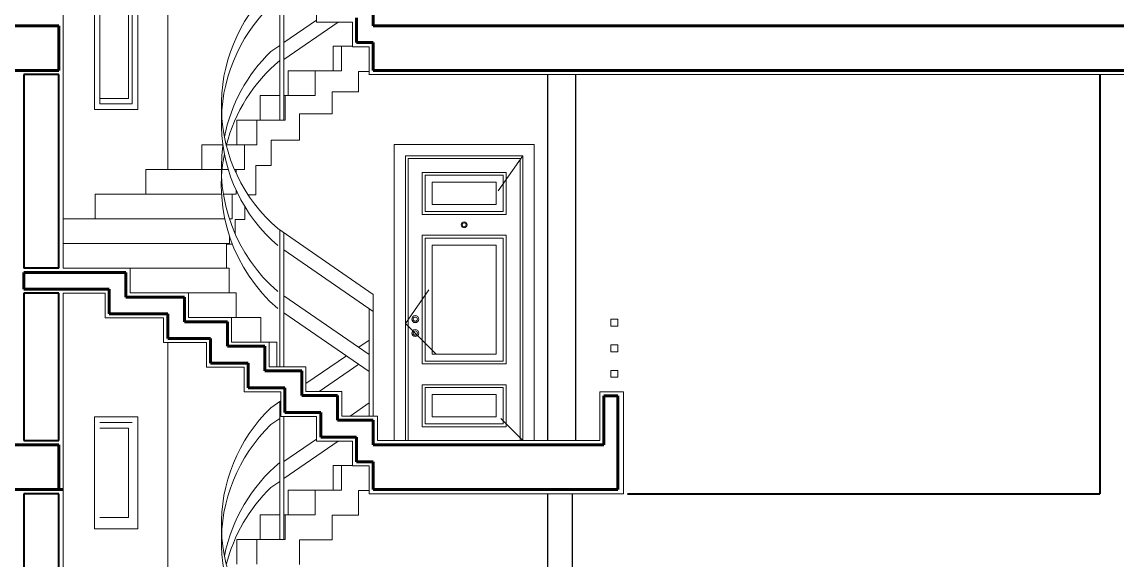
# Model space of a CAD drawing. Header units: millimetres. Extents: x 2016.56 to 2021.8, y 13721.83 to 13722.48.
# Drawn here: x 2019.0363 to 2019.193, y 13721.9684 to 13722.0455 of the extents above; entities that cross this region are included whole.
import ezdxf

# ---------------------------------------------------------------- set-up
doc = ezdxf.new("R2010")
doc.units = ezdxf.units.MM
doc.linetypes.add('ACAD_ISO07W100', pattern=[3, 0, -3])
doc.layers.get('0').update_dxf_attribs({"lineweight": 20})
for name, color, linetype, lineweight in [('0.3', 150, 'Continuous', 30), ('DUVAR', 4, 'Continuous', 40), ('kolon', 5, 'Continuous', 60), ('PENCERE', 3, 'Continuous', 13), ('SIVA', 7, 'Continuous', 20)]:
    doc.layers.add(name, color=color, linetype=linetype, lineweight=lineweight)

msp = doc.modelspace()

# ---------------------------------------------------------------- linework, layer by layer
for p, q in [((2019.057144089811, 13722.02434988593), (2019.057144089811, 13722.05957341633)), ((2019.046647185249, 13722.04893762157), (2019.046647185249, 13722.03293762157)), ((2019.052869724923, 13722.04893762157), (2019.052869724923, 13722.03293762157)), ((2019.047447185249, 13722.04813762157), (2019.047447185249, 13722.03373762157)), ((2019.052069724923, 13722.04813762157), (2019.052069724923, 13722.03373762157)), ((2019.051551447511, 13722.04733762157), (2019.051551447511, 13722.03453762157)), ((2019.085971023997, 13722.03793762157), (2019.085971023997, 13722.04192635833)), ((2019.200971023997, 13722.03793762157), (2019.085971023997, 13722.03793762157)), ((2019.051551447511, 13722.03453762157), (2019.047447185249, 13722.03453762157)), ((2019.052069724923, 13722.03373762157), (2019.047447185249, 13722.03373762157)), ((2019.052869724923, 13722.03293762157), (2019.046647185249, 13722.03293762157)), ((2019.089571023997, 13721.98553762157), (2019.089571023997, 13722.02793762157)), ((2019.089571023997, 13722.02793762157), (2019.109571023997, 13722.02793762157)), ((2019.109571023997, 13722.02793762157), (2019.109571023997, 13721.98553762157)), ((2019.091171023998, 13721.98553762157), (2019.091171023998, 13722.02633762157)), ((2019.091171023998, 13722.02633762157), (2019.107971023997, 13722.02633762157)), ((2019.107971023997, 13722.02633762157), (2019.107971023997, 13721.98553762157)), ((2019.120571023997, 13722.00193762157), (2019.120571023997, 13722.00293762157)), ((2019.120571023997, 13722.00193762157), (2019.120571023997, 13722.00293762157)), ((2019.120571023997, 13722.00293762157), (2019.121571023997, 13722.00293762157)), ((2019.120571023997, 13722.00193762157), (2019.121571023997, 13722.00193762157)), ((2019.121571023997, 13722.00193762157), (2019.121571023997, 13722.00293762157)), ((2019.121571023997, 13722.00193762157), (2019.121571023997, 13722.00293762157)), ((2019.057144089811, 13721.96434988593), (2019.057144089811, 13721.99957341633)), ((2019.120571023997, 13721.99827082157), (2019.120571023997, 13721.99927082157)), ((2019.120571023997, 13721.99827082157), (2019.120571023997, 13721.99927082157)), ((2019.120571023997, 13721.99927082157), (2019.121571023997, 13721.99927082157)), ((2019.121571023997, 13721.99827082157), (2019.121571023997, 13721.99927082157)), ((2019.121571023997, 13721.99827082157), (2019.121571023997, 13721.99927082157)), ((2019.120571023997, 13721.99827082157), (2019.121571023997, 13721.99827082157)), ((2019.120571023997, 13721.99460422157), (2019.120571023997, 13721.99560422157)), ((2019.120571023997, 13721.99460422157), (2019.120571023997, 13721.99560422157)), ((2019.120571023997, 13721.99560422157), (2019.121571023997, 13721.99560422157)), ((2019.120571023997, 13721.99460422157), (2019.121571023997, 13721.99460422157)), ((2019.121571023997, 13721.99460422157), (2019.121571023997, 13721.99560422157)), ((2019.121571023997, 13721.99460422157), (2019.121571023997, 13721.99560422157)), ((2019.046647185249, 13721.98893762157), (2019.046647185249, 13721.97293762157)), ((2019.046647185249, 13721.98893762157), (2019.052869724923, 13721.98893762157)), ((2019.047447185249, 13721.98813762157), (2019.052069724923, 13721.98813762157)), ((2019.052869724923, 13721.98893762157), (2019.052869724923, 13721.97293762157)), ((2019.051551447511, 13721.98733762157), (2019.047447185249, 13721.98733762157)), ((2019.051551447511, 13721.98733762157), (2019.051551447511, 13721.97453762157)), ((2019.118971023997, 13721.98553762157), (2019.087171023997, 13721.98553762157)), ((2019.085971023997, 13721.97793762157), (2019.085971023997, 13721.98192635833)), ((2019.051551447511, 13721.97453762157), (2019.047447185249, 13721.97453762157)), ((2019.052869724923, 13721.97293762157), (2019.046647185249, 13721.97293762157))]:
    msp.add_line(p, q)
at = {"linetype": 'ACAD_ISO07W100', "ltscale": 0.5}
for p, q in [((2019.107971023997, 13722.02633762157), (2019.104457851026, 13722.02131359832)), ((2019.094526535456, 13722.00711129155), (2019.091171023998, 13722.00231273261)), ((2019.091171023998, 13722.00231273261), (2019.095552626318, 13721.99793762157)), ((2019.104803582991, 13721.98870037006), (2019.107971023997, 13721.98553762157))]:
    msp.add_line(p, q, dxfattribs=at)
at = {"layer": '0.3'}
for p, q in [((2019.111571023997, 13721.98553762157), (2019.111571023997, 13722.03793762157)), ((2019.115571023997, 13721.98553762157), (2019.115571023997, 13722.03793762157)), ((2019.111571023997, 13721.92553762157), (2019.111571023997, 13721.97793762157)), ((2019.115071023997, 13721.92553762157), (2019.115071023997, 13721.97793762157))]:
    msp.add_line(p, q, dxfattribs=at)
at = {"layer": 'DUVAR'}
for p, q in [((2019.041571023997, 13722.03793762157), (2019.036571023997, 13722.03793762157)), ((2019.036571023997, 13722.03793762157), (2019.036571023997, 13722.01023223953)), ((2019.041571023997, 13722.01023223953), (2019.041571023997, 13722.03793762157)), ((2019.190571023997, 13722.03793762157), (2019.190571023997, 13721.97793762157)), ((2019.041571023997, 13722.01023223953), (2019.036571023997, 13722.01023223953)), ((2019.041571023997, 13722.00663223953), (2019.036571023997, 13722.00663223953)), ((2019.036571023997, 13722.00663223953), (2019.036571023997, 13721.98553762157)), ((2019.041571023997, 13721.98553762157), (2019.041571023997, 13722.00663223953)), ((2019.036571023997, 13721.98553762157), (2019.041571023997, 13721.98553762157)), ((2019.041571023997, 13721.97793762157), (2019.036571023998, 13721.97793762157)), ((2019.036571023998, 13721.97793762157), (2019.036571023998, 13721.95023223953)), ((2019.041571023997, 13721.95023223953), (2019.041571023997, 13721.97793762157)), ((2019.122971023997, 13721.97793762157), (2019.190571023997, 13721.97793762157))]:
    msp.add_line(p, q, dxfattribs=at)
at = {"layer": 'kolon'}
for p, q in [((2019.086571023998, 13722.04492635833), (2019.086571023998, 13722.04845576993)), ((2019.084171023997, 13722.04252635833), (2019.084171023997, 13722.04605576993)), ((2019.084171023997, 13722.04252635833), (2019.084171023997, 13722.04605576993)), ((2019.041571023997, 13722.04493762157), (2018.879571023997, 13722.04493762157)), ((2019.041571023997, 13722.04493762157), (2019.041571023997, 13722.03853762157)), ((2019.239499136504, 13722.04493762157), (2019.086571023998, 13722.04493762157)), ((2019.084171023997, 13722.04252635833), (2019.086571023998, 13722.04252635833)), ((2019.086571023998, 13722.03852635833), (2019.086571023998, 13722.04252635833)), ((2019.086571023998, 13722.03853762157), (2019.086571023998, 13722.04252635833)), ((2019.041571023997, 13722.03853762157), (2018.879571023997, 13722.03853762157)), ((2019.243104687779, 13722.03853762157), (2019.086571023998, 13722.03853762157)), ((2019.036571023997, 13722.00723223953), (2019.036571023997, 13722.00963223953)), ((2019.036571023997, 13722.00723223953), (2019.036571023997, 13722.00963223953)), ((2019.051168205772, 13722.00963223953), (2019.036571023997, 13722.00963223953)), ((2019.051168205772, 13722.00610282793), (2019.051168205772, 13722.00963223953)), ((2019.048768205772, 13722.00723223953), (2019.036571023997, 13722.00723223953)), ((2019.048768205772, 13722.00370282793), (2019.048768205772, 13722.00723223953)), ((2019.059538996099, 13722.00610282793), (2019.051168205772, 13722.00610282793)), ((2019.059538996099, 13722.00257341633), (2019.059538996099, 13722.00610282793)), ((2019.057138996099, 13722.00370282793), (2019.048768205772, 13722.00370282793)), ((2019.057138996099, 13722.00017341633), (2019.057138996099, 13722.00370282793)), ((2019.065676802504, 13722.00257341633), (2019.059538996099, 13722.00257341633)), ((2019.065676802504, 13721.99904400473), (2019.065676802504, 13722.00257341633)), ((2019.063276802503, 13722.00017341633), (2019.057138996099, 13722.00017341633)), ((2019.063276802503, 13721.99664400473), (2019.063276802503, 13722.00017341633)), ((2019.071066078782, 13721.99904400473), (2019.065676802504, 13721.99904400473)), ((2019.071066078782, 13721.99551459313), (2019.071066078782, 13721.99904400473)), ((2019.068666078782, 13721.99664400473), (2019.063276802503, 13721.99664400473)), ((2019.068666078782, 13721.99311459313), (2019.068666078782, 13721.99664400473)), ((2019.076323236498, 13721.99551459313), (2019.071066078782, 13721.99551459313)), ((2019.076323236498, 13721.99198518153), (2019.076323236498, 13721.99551459313)), ((2019.073923236497, 13721.99311459313), (2019.068666078782, 13721.99311459313)), ((2019.073923236497, 13721.98958518153), (2019.073923236497, 13721.99311459313)), ((2019.081447130247, 13721.99198518153), (2019.076323236498, 13721.99198518153)), ((2019.081447130247, 13721.98845576993), (2019.081447130247, 13721.99198518153)), ((2019.119571023997, 13721.99193762157), (2019.119571023997, 13721.98493762157)), ((2019.119571023997, 13721.99193762157), (2019.121571023997, 13721.99193762157)), ((2019.119571023997, 13721.99193762157), (2019.121571023997, 13721.99193762157)), ((2019.121571023997, 13721.99193762157), (2019.119571023997, 13721.99193762157)), ((2019.121571023997, 13721.99193762157), (2019.119571023997, 13721.99193762157)), ((2019.121571023997, 13721.99193762157), (2019.121571023997, 13721.97853762157)), ((2019.079047130248, 13721.98958518153), (2019.073923236497, 13721.98958518153)), ((2019.079047130248, 13721.98605576993), (2019.079047130248, 13721.98958518153)), ((2019.086571023998, 13721.98845576993), (2019.081447130247, 13721.98845576993)), ((2019.086571023998, 13721.98492635833), (2019.086571023998, 13721.98845576993)), ((2019.041571023997, 13721.98493762157), (2018.879571023997, 13721.98493762157)), ((2019.041571023997, 13721.98493762157), (2019.041571023997, 13721.97853762157)), ((2019.041571023997, 13721.98493762157), (2019.041571023997, 13721.97853762157)), ((2019.084171023997, 13721.98605576993), (2019.079047130248, 13721.98605576993)), ((2019.084171023997, 13721.98252635833), (2019.084171023997, 13721.98605576993)), ((2019.084171023997, 13721.98252635833), (2019.084171023997, 13721.98605576993)), ((2019.119571023997, 13721.98493762157), (2019.086571023998, 13721.98493762157)), ((2019.084171023997, 13721.98252635833), (2019.086571023998, 13721.98252635833)), ((2019.086571023998, 13721.97852635833), (2019.086571023998, 13721.98252635833)), ((2019.086571023998, 13721.97853762157), (2019.086571023998, 13721.98252635833)), ((2019.042171023998, 13721.97853762157), (2018.879571023997, 13721.97853762157)), ((2019.120571023997, 13721.97853762157), (2019.086571023998, 13721.97853762157)), ((2019.120571023997, 13721.97853762157), (2019.121571023997, 13721.97853762157))]:
    msp.add_line(p, q, dxfattribs=at)
at = {"layer": 'PENCERE'}
for p, q in [((2019.091571023997, 13721.98553762157), (2019.091571023997, 13722.02593762157)), ((2019.091571023997, 13722.02593762157), (2019.107571023997, 13722.02593762157)), ((2019.107571023997, 13722.02593762157), (2019.107571023997, 13721.98553762157)), ((2019.093571023997, 13722.02393762157), (2019.105571023998, 13722.02393762157)), ((2019.093571023997, 13722.01793762157), (2019.093571023997, 13722.02393762157)), ((2019.105571023998, 13722.02393762157), (2019.105571023998, 13722.01793762157)), ((2019.093971023997, 13722.02353762157), (2019.105171023997, 13722.02353762157)), ((2019.093971023997, 13722.01833762157), (2019.093971023997, 13722.02353762157)), ((2019.094971023997, 13722.02253762157), (2019.104171023997, 13722.02253762157)), ((2019.094971023997, 13722.01933762157), (2019.094971023997, 13722.02253762157)), ((2019.104171023997, 13722.02253762157), (2019.104171023997, 13722.01933762157)), ((2019.105171023997, 13722.02353762157), (2019.105171023997, 13722.01833762157)), ((2019.104171023997, 13722.01933762157), (2019.094971023997, 13722.01933762157)), ((2019.105571023998, 13722.01793762157), (2019.093571023997, 13722.01793762157)), ((2019.105171023997, 13722.01833762157), (2019.093971023997, 13722.01833762157)), ((2019.093571023997, 13722.01493762157), (2019.105571023998, 13722.01493762157)), ((2019.093571023997, 13721.99653762157), (2019.093571023997, 13722.01493762157)), ((2019.093971023997, 13722.01453762157), (2019.105171023997, 13722.01453762157)), ((2019.093971023997, 13721.99693762157), (2019.093971023997, 13722.01453762157)), ((2019.105171023997, 13722.01453762157), (2019.105171023997, 13721.99693762157)), ((2019.105571023998, 13722.01493762157), (2019.105571023998, 13721.99653762157)), ((2019.094971023997, 13722.01353762157), (2019.104171023997, 13722.01353762157)), ((2019.094971023997, 13721.99793762157), (2019.094971023997, 13722.01353762157)), ((2019.104171023997, 13722.01353762157), (2019.104171023997, 13721.99793762157)), ((2019.104171023997, 13721.99793762157), (2019.094971023997, 13721.99793762157)), ((2019.105571023998, 13721.99653762157), (2019.093571023997, 13721.99653762157)), ((2019.105171023997, 13721.99693762157), (2019.093971023997, 13721.99693762157)), ((2019.105571023998, 13721.99353762157), (2019.093571023997, 13721.99353762157)), ((2019.093571023997, 13721.99353762157), (2019.093571023997, 13721.98753762157)), ((2019.105171023997, 13721.99313762157), (2019.093971023997, 13721.99313762157)), ((2019.093971023997, 13721.99313762157), (2019.093971023997, 13721.98793762157)), ((2019.105171023997, 13721.98793762157), (2019.105171023997, 13721.99313762157)), ((2019.105571023998, 13721.98753762157), (2019.105571023998, 13721.99353762157)), ((2019.104171023997, 13721.99213762157), (2019.094971023997, 13721.99213762157)), ((2019.094971023997, 13721.99213762157), (2019.094971023997, 13721.98893762157)), ((2019.104171023997, 13721.98893762157), (2019.104171023997, 13721.99213762157)), ((2019.093971023997, 13721.98793762157), (2019.105171023997, 13721.98793762157)), ((2019.094971023997, 13721.98893762157), (2019.104171023997, 13721.98893762157)), ((2019.093571023997, 13721.98753762157), (2019.105571023998, 13721.98753762157))]:
    msp.add_line(p, q, dxfattribs=at)
for centre, radius in [((2019.099571023997, 13722.01643762157), 0.00042), ((2019.099571023997, 13722.01643762157), 0.00028), ((2019.092571023997, 13722.00293762157), 0.0005), ((2019.092571023997, 13722.00293762157), 0.0003), ((2019.092571023997, 13722.00093762157), 0.0005), ((2019.092571023997, 13722.00093762157), 0.0003)]:
    msp.add_circle(centre, radius, dxfattribs=at)
at = {"layer": 'SIVA'}
for p, q in [((2019.042171023998, 13722.01023223953), (2019.042171023998, 13722.06663223953)), ((2019.07318067669, 13722.05112818312), (2019.07318067669, 13722.03140870913)), ((2019.07378067669, 13722.03140870913), (2019.07378067669, 13722.04898518153)), ((2019.078447130247, 13722.04545576993), (2019.078447130247, 13722.04898518153)), ((2019.078447130247, 13722.04575579197), (2019.07378067669, 13722.04254147174)), ((2019.081537264948, 13722.04545576993), (2019.07378067669, 13722.04011292055)), ((2019.083571023997, 13722.04545576993), (2019.078447130247, 13722.04545576993)), ((2019.083571023997, 13722.04192635833), (2019.083571023997, 13722.04545576993)), ((2019.083571023997, 13722.04192635833), (2019.083571023997, 13722.04545576993)), ((2019.07318067669, 13722.04212818312), (2019.071917220598, 13722.04125789642)), ((2019.083571023997, 13722.04199694393), (2019.080821596398, 13722.04199694393)), ((2019.080821596398, 13722.04199694393), (2019.080821596398, 13722.03846753233)), ((2019.082032929007, 13722.03846753233), (2019.082032929007, 13722.04199694393)), ((2019.085971023997, 13722.04192635833), (2019.083571023997, 13722.04192635833)), ((2019.085971023997, 13722.03792635833), (2019.085971023997, 13722.04192635833)), ((2019.080821596398, 13722.03846753233), (2019.074376963715, 13722.03846753233)), ((2019.074376963715, 13722.03846753233), (2019.074376963715, 13722.03493812073)), ((2019.078226628842, 13722.03493812073), (2019.078226628842, 13722.03846753233)), ((2019.080821596398, 13722.03846753233), (2019.082032929007, 13722.03846753233)), ((2019.085971023997, 13722.03839694393), (2019.084447130247, 13722.03839694393)), ((2019.084447130247, 13722.03839694393), (2019.084447130247, 13722.03545550525)), ((2019.070382728283, 13722.03493812073), (2019.07318067669, 13722.03493812073)), ((2019.070382728283, 13722.03140870913), (2019.070382728283, 13722.03493812073)), ((2019.074376963715, 13722.03493812073), (2019.07378067669, 13722.03493812073)), ((2019.073951860198, 13722.03493812073), (2019.073951860198, 13722.03140870913)), ((2019.074376963715, 13722.03493812073), (2019.078226628842, 13722.03493812073)), ((2019.084447130247, 13722.03545550525), (2019.08068850081, 13722.03545550525)), ((2019.08068850081, 13722.03545550525), (2019.08068850081, 13722.03233981731)), ((2019.08068850081, 13722.03233981731), (2019.076012476726, 13722.03233981731)), ((2019.076012476726, 13722.03233981731), (2019.076012476726, 13722.02855841579)), ((2019.069877961059, 13722.03140870913), (2019.067026965847, 13722.03140870913)), ((2019.067026965847, 13722.02787929753), (2019.067026965847, 13722.03140870913)), ((2019.073951860198, 13722.03140870913), (2019.069877961059, 13722.03140870913)), ((2019.069877961059, 13722.03140870913), (2019.069877961059, 13722.02787929753)), ((2019.076012476726, 13722.02855841579), (2019.071928153197, 13722.02855841579)), ((2019.071928153197, 13722.02855841579), (2019.071928153197, 13722.02492624318)), ((2019.065038284463, 13722.02787929753), (2019.062045379409, 13722.02787929753)), ((2019.062045379409, 13722.02434988593), (2019.062045379409, 13722.02787929753)), ((2019.068126307503, 13722.02787929753), (2019.065509087281, 13722.02787929753)), ((2019.069877961059, 13722.02787929753), (2019.068126307503, 13722.02787929753)), ((2019.068126307503, 13722.02787929753), (2019.068126307503, 13722.02434988593)), ((2019.064816497052, 13722.02434988593), (2019.054019270979, 13722.02434988593)), ((2019.054019270979, 13722.02082047433), (2019.054019270979, 13722.02434988593)), ((2019.065812774411, 13722.02434988593), (2019.064925878472, 13722.02434988593)), ((2019.066934704631, 13722.02434988593), (2019.066697158341, 13722.02434988593)), ((2019.068126307503, 13722.02434988593), (2019.066934704631, 13722.02434988593)), ((2019.066934704631, 13722.02434988593), (2019.066934704631, 13722.02381415656)), ((2019.071928153197, 13722.02492624318), (2019.069747612089, 13722.02492624318)), ((2019.069747612089, 13722.02492624318), (2019.069747612089, 13722.02074988593)), ((2019.046748047911, 13722.02082047433), (2019.064850504061, 13722.02082047433)), ((2019.046748047911, 13722.01729106273), (2019.046748047911, 13722.02082047433)), ((2019.065111404195, 13722.02082047433), (2019.066934704631, 13722.02082047433)), ((2019.066369569462, 13722.01729106273), (2019.066369569462, 13722.02082047433)), ((2019.066934704631, 13722.02138560537), (2019.066934704631, 13722.02082047433)), ((2019.066934704631, 13722.02082047433), (2019.066934704631, 13722.02082047433)), ((2019.069747612089, 13722.02074988593), (2019.068629561051, 13722.02074988593)), ((2019.069747612089, 13722.02074988593), (2019.068629561051, 13722.02074988593)), ((2019.068173213001, 13722.01904582025), (2019.068173213001, 13722.01722047433)), ((2019.042171023998, 13722.01729106273), (2019.065315768603, 13722.01729106273)), ((2019.065966034554, 13722.01729106273), (2019.066369569462, 13722.01729106273)), ((2019.06598254163, 13722.01724070878), (2019.06598254163, 13722.01729106273)), ((2019.068173213001, 13722.01722047433), (2019.066811055324, 13722.01722047433)), ((2019.066811055324, 13722.01722047433), (2019.066811055324, 13722.01508847225)), ((2019.06598254163, 13722.01376165113), (2019.06598254163, 13722.01481215758)), ((2019.086571023998, 13722.00646776963), (2019.072881054992, 13722.01589761689)), ((2019.07318067669, 13722.01569123316), (2019.07318067669, 13721.99611459313)), ((2019.07378067669, 13721.99611459313), (2019.07378067669, 13722.01527794454)), ((2019.042171023998, 13722.01376165113), (2019.06598254163, 13722.01376165113)), ((2019.065571023997, 13722.01023223953), (2019.065571023997, 13722.01376165113)), ((2019.066383526171, 13722.01369106273), (2019.06567081343, 13722.01369106273)), ((2019.086571023998, 13722.00403921844), (2019.07378067669, 13722.01284939335)), ((2019.051768205773, 13722.01023223953), (2019.042171023998, 13722.01023223953)), ((2019.051768205773, 13722.01023223953), (2019.065933396495, 13722.01023223953)), ((2019.051768205773, 13722.00670282793), (2019.051768205773, 13722.01023223953)), ((2019.065933396495, 13722.00670282793), (2019.065933396495, 13722.01023223953)), ((2019.042171023998, 13721.95023223953), (2019.042171023998, 13722.00663223953)), ((2019.048168205773, 13722.00663223953), (2019.042171023998, 13722.00663223953)), ((2019.048168205773, 13722.00310282793), (2019.048168205773, 13722.00663223953)), ((2019.060138996099, 13722.00670282793), (2019.051768205773, 13722.00670282793)), ((2019.060138996099, 13722.00670282793), (2019.066934704631, 13722.00670282793)), ((2019.060138996099, 13722.00317341633), (2019.060138996099, 13722.00670282793)), ((2019.066934704631, 13722.00317341633), (2019.066934704631, 13722.00670282793)), ((2019.085971023997, 13721.99788105825), (2019.07378067669, 13722.00627794454)), ((2019.086571023998, 13721.98905576993), (2019.086571023998, 13722.00646776963)), ((2019.085971023997, 13721.99545250706), (2019.07378067669, 13722.00384939335)), ((2019.085971023997, 13722.00445250706), (2019.085971023997, 13721.99788105825)), ((2019.056538996099, 13722.00310282793), (2019.048168205773, 13722.00310282793)), ((2019.056538996099, 13721.99957341633), (2019.056538996099, 13722.00310282793)), ((2019.066276802503, 13722.00317341633), (2019.060138996099, 13722.00317341633)), ((2019.066276802503, 13722.00317341633), (2019.070477961059, 13722.00317341633)), ((2019.066276802503, 13721.99964400473), (2019.066276802503, 13722.00317341633)), ((2019.070477961059, 13721.99964400473), (2019.070477961059, 13722.00317341633)), ((2019.086571023998, 13722.00035164665), (2019.086571023998, 13721.98905576993)), ((2019.062676802504, 13721.99957341633), (2019.056538996099, 13721.99957341633)), ((2019.062676802504, 13721.99604400473), (2019.062676802504, 13721.99957341633)), ((2019.071666078782, 13721.99964400473), (2019.066276802503, 13721.99964400473)), ((2019.071666078782, 13721.99964400473), (2019.072759121937, 13721.99964400473)), ((2019.071666078782, 13721.99611459313), (2019.071666078782, 13721.99964400473)), ((2019.072759121937, 13721.99611459313), (2019.072759121937, 13721.99964400473)), ((2019.085971023997, 13721.99993835803), (2019.084477660982, 13721.99890970814)), ((2019.085971023997, 13721.98905576993), (2019.085971023997, 13721.99993835803)), ((2019.082714812143, 13721.99769543255), (2019.076923236497, 13721.99370611207)), ((2019.068066078782, 13721.99604400473), (2019.062676802504, 13721.99604400473)), ((2019.068066078782, 13721.99251459313), (2019.068066078782, 13721.99604400473)), ((2019.076923236497, 13721.99611459313), (2019.071666078782, 13721.99611459313)), ((2019.076923236497, 13721.99258518153), (2019.076923236497, 13721.99611459313)), ((2019.084477660982, 13721.99648115695), (2019.078821600895, 13721.99258518153)), ((2019.085971023997, 13721.99545250706), (2019.085971023997, 13721.98905576993)), ((2019.073323236497, 13721.99251459313), (2019.068066078782, 13721.99251459313)), ((2019.073323236497, 13721.98898518153), (2019.073323236497, 13721.99251459313)), ((2019.082047130247, 13721.99258518153), (2019.076923236497, 13721.99258518153)), ((2019.082047130247, 13721.98905576993), (2019.082047130247, 13721.99258518153)), ((2019.118971023997, 13721.99253762157), (2019.122371023997, 13721.99253762157)), ((2019.118971023997, 13721.99253762157), (2019.118971023997, 13721.98553762157)), ((2019.122371023997, 13721.97793762157), (2019.122371023997, 13721.99253762157)), ((2019.073323236497, 13721.99122638037), (2019.071917220598, 13721.99025789642)), ((2019.07318067669, 13721.99112818312), (2019.07318067669, 13721.97140870913)), ((2019.085971023997, 13721.99093835803), (2019.08323793914, 13721.98905576993)), ((2019.07318067669, 13721.98869963193), (2019.071917220598, 13721.98782934523)), ((2019.078447130247, 13721.98898518153), (2019.073323236497, 13721.98898518153)), ((2019.07378067669, 13721.97140870913), (2019.07378067669, 13721.98898518153)), ((2019.078447130247, 13721.98545576993), (2019.078447130247, 13721.98898518153)), ((2019.087171023997, 13721.98905576993), (2019.082047130247, 13721.98905576993)), ((2019.087171023997, 13721.98553762157), (2019.087171023997, 13721.98905576993)), ((2019.078447130247, 13721.98575579197), (2019.07378067669, 13721.98254147174)), ((2019.081537264948, 13721.98545576993), (2019.07378067669, 13721.98011292055)), ((2019.083571023997, 13721.98545576993), (2019.078447130247, 13721.98545576993)), ((2019.083571023997, 13721.98192635833), (2019.083571023997, 13721.98545576993)), ((2019.083571023997, 13721.98192635833), (2019.083571023997, 13721.98545576993)), ((2019.083571023997, 13721.98199694393), (2019.080821596398, 13721.98199694393)), ((2019.080821596398, 13721.98199694393), (2019.080821596398, 13721.97846753233)), ((2019.082032929007, 13721.97846753233), (2019.082032929007, 13721.98199694393)), ((2019.085971023997, 13721.98192635833), (2019.083571023997, 13721.98192635833)), ((2019.085971023997, 13721.97792635833), (2019.085971023997, 13721.98192635833)), ((2019.07318067669, 13721.97969963193), (2019.071917220598, 13721.97882934523)), ((2019.080821596398, 13721.97846753233), (2019.074376963715, 13721.97846753233)), ((2019.074376963715, 13721.97846753233), (2019.074376963715, 13721.97493812073)), ((2019.078226628842, 13721.97493812073), (2019.078226628842, 13721.97846753233)), ((2019.080821596398, 13721.97846753233), (2019.082032929007, 13721.97846753233)), ((2019.085971023997, 13721.97839694393), (2019.084447130247, 13721.97839694393)), ((2019.084447130247, 13721.97839694393), (2019.084447130247, 13721.97486753233)), ((2019.122371023997, 13721.97793762157), (2019.085971023997, 13721.97793762157)), ((2019.070382728283, 13721.97140870913), (2019.070382728283, 13721.97493812073)), ((2019.070382728283, 13721.97493812073), (2019.07318067669, 13721.97493812073)), ((2019.074376963715, 13721.97493812073), (2019.07378067669, 13721.97493812073)), ((2019.073951860198, 13721.97493812073), (2019.073951860198, 13721.97140870913)), ((2019.074376963715, 13721.97493812073), (2019.078226628842, 13721.97493812073)), ((2019.08068850081, 13721.97486753233), (2019.08068850081, 13721.97133812073)), ((2019.084447130247, 13721.97486753233), (2019.08068850081, 13721.97486753233)), ((2019.069877961059, 13721.97140870913), (2019.067026965847, 13721.97140870913)), ((2019.067026965847, 13721.96787929753), (2019.067026965847, 13721.97140870913)), ((2019.073951860198, 13721.97140870913), (2019.069877961059, 13721.97140870913)), ((2019.069877961059, 13721.97140870913), (2019.069877961059, 13721.96787929753)), ((2019.08068850081, 13721.97133812073), (2019.076012476726, 13721.97133812073)), ((2019.076012476726, 13721.97133812073), (2019.076012476726, 13721.96780870913))]:
    msp.add_line(p, q, dxfattribs=at)
for centre, start, end in [((2019.088096743257, 13722.03351808753), 134.0249215002687, 229.1886244591313), ((2019.088096743257, 13722.03108953634), 134.0249215002687, 229.1886244591313), ((2019.088096743257, 13722.02451808753), 134.0249215002687, 168.8550427622544), ((2019.088096743257, 13722.02208953634), 129.8441118004476, 165.7915963390992), ((2019.088096743257, 13722.02451808753), 171.8865179144281, 229.1886244591313), ((2019.088096743257, 13722.02208953634), 168.8550427622544, 229.1886244591313), ((2019.088096743257, 13721.97351808753), 134.0249215002687, 229.1886244591313), ((2019.088096743257, 13721.97108953634), 134.0249215002687, 229.1886244591313), ((2019.088096743257, 13721.96451808753), 129.8441118004476, 168.8550427622544), ((2019.088096743257, 13721.96208953634), 134.0249215002687, 165.7915963390992)]:
    msp.add_arc(centre, 0.02328085383154056, start, end, dxfattribs=at)

doc.saveas('drawing.dxf')
